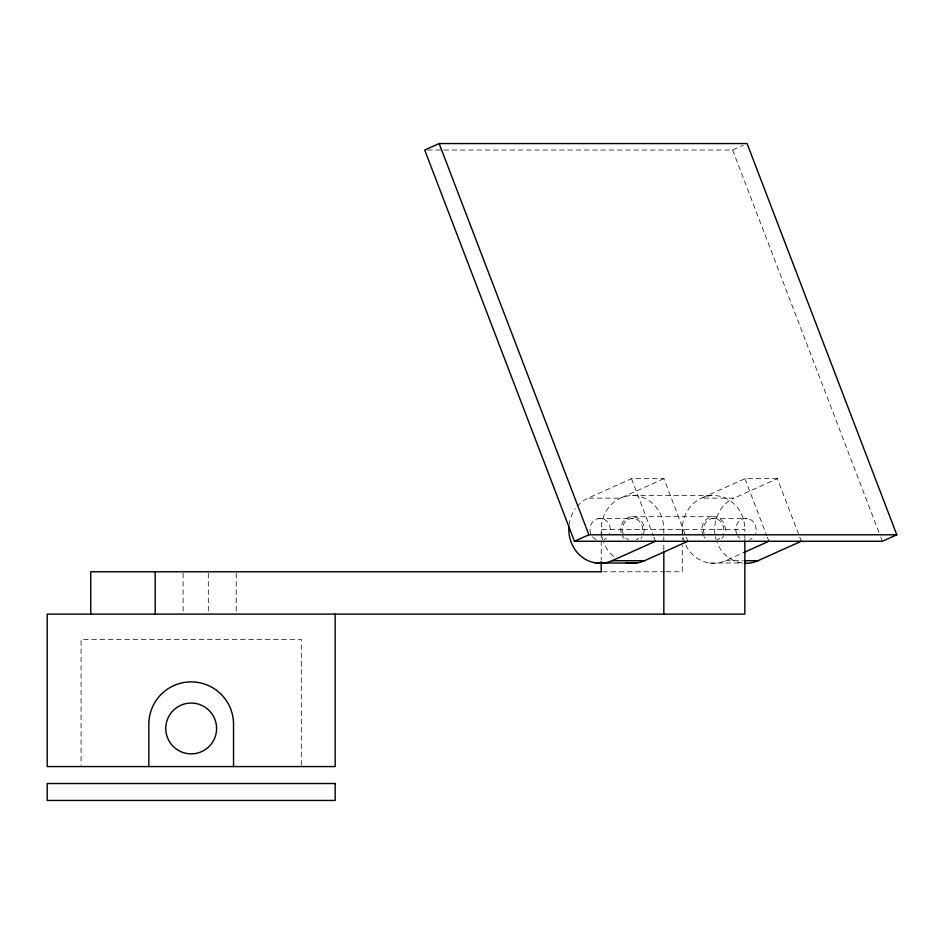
<?xml version="1.0" encoding="UTF-8"?>
<svg xmlns="http://www.w3.org/2000/svg" width="944" height="944" viewBox="0 0 944 944"><rect width="100%" height="100%" fill="white"/><g stroke="black" fill="none" stroke-linecap="round" stroke-linejoin="round"><path stroke-width="0.71" stroke-dasharray="4.72 3.54" d="M443.857 150.025L732.615 150.025L743.129 145.305M577.02 506.539A33.878 31.305 -90 0 1 588.124 498.113L631.501 478.667L663.915 478.667L685.792 535.826M663.915 478.667L620.538 498.113L588.124 498.113M777.36 478.667L744.946 478.667L701.569 498.113L733.984 498.113L777.36 478.667L799.226 535.826M685.781 545.054A33.878 31.305 -90 0 0 725.523 560.712L743.931 552.464M427.656 150.025L442.382 150.025M632.515 495.541L713.546 495.541M632.515 516.71L713.546 516.71M598.779 518.504L633.849 518.504M712.224 518.504L747.282 518.504M744.851 539.638L744.851 529.419L601.222 529.419L601.222 560.087M725.523 560.712L743.199 560.712M709.463 563.002L742.68 563.002M602.697 571.769L664.588 571.769M666.039 571.769L682.252 571.769L682.252 545.479M732.615 150.025L880.245 535.779M880.764 537.148L882.345 541.266M799.745 537.183L801.314 541.266M744.946 478.667L766.823 535.826M767.342 537.183L768.9 541.266M686.312 537.183L687.869 541.266M631.501 478.667L653.378 535.826M653.897 537.183L655.455 541.266M682.252 529.419L682.252 539.638M663.821 549.856L663.821 529.419A33.878 31.305 -90 0 0 630.474 495.612A33.878 31.305 -90 0 0 601.481 533.844M301.289 765.124L301.289 639.536L81.078 639.536L81.078 765.124M236.224 573.22L236.224 612.656M208.305 573.22L208.305 614.119M183.112 573.22L183.112 614.119M682.512 533.844A33.878 31.305 -90 0 1 711.505 495.612A33.878 31.305 -90 0 1 744.851 529.419M684.624 542.387A33.878 31.305 -90 0 1 682.984 536.747M613.458 556.299A33.878 31.305 -90 0 1 603.605 542.387M602.673 539.614A33.878 31.305 -90 0 1 601.953 536.747M621.176 532.711A12.709 11.741 -90 0 1 634.049 516.816A12.709 11.741 -90 0 1 642.687 535.767M642.132 536.699A12.709 11.741 -90 0 1 640.823 538.399M624.22 538.399A12.709 11.741 -90 0 1 622.356 535.767M703.386 535.767A12.709 11.741 -90 0 1 712.012 516.816A12.709 11.741 -90 0 1 724.886 532.711M723.706 535.767A12.709 11.741 -90 0 1 721.841 538.399M705.251 538.399A12.709 11.741 -90 0 1 703.929 536.699M590.708 533.631A11.009 10.172 -90 0 1 600.101 518.409A11.009 10.172 -90 0 1 609.505 533.631M606.296 538.151A11.009 10.172 -90 0 1 603.995 539.59M596.219 539.59A11.009 10.172 -90 0 1 592.03 536.121M623.123 533.631A11.009 10.172 -90 0 1 632.515 518.409A11.009 10.172 -90 0 1 641.92 533.631M638.71 538.151A11.009 10.172 -90 0 1 636.409 539.59M628.621 539.59A11.009 10.172 -90 0 1 626.32 538.151M569.079 524.994A33.878 31.305 -90 0 1 575.274 508.792M736.556 533.631A11.009 10.172 -90 0 1 745.961 518.409A11.009 10.172 -90 0 1 755.353 533.631M752.156 538.151A11.009 10.172 -90 0 1 749.855 539.59M739.766 538.151A11.009 10.172 -90 0 1 737.889 536.121M704.153 533.631A11.009 10.172 -90 0 1 713.546 518.409A11.009 10.172 -90 0 1 722.951 533.631M719.741 538.151A11.009 10.172 -90 0 1 717.44 539.59M741.878 563.002A33.878 31.305 -90 0 1 717.039 542.387M716.107 539.614A33.878 31.305 -90 0 1 715.399 536.747M714.927 533.844A33.878 31.305 -90 0 1 733.984 498.113"/><path stroke-width="1.42" d="M439.161 143.547L424.706 150.025L574.424 541.266L882.345 541.266L896.8 534.788L747.082 143.547L439.161 143.547L588.891 534.788L896.8 534.788M574.424 541.266L588.891 534.788M568.925 526.457A33.878 31.305 -90 0 0 612.078 560.712L655.455 541.266M625.754 562.494A33.878 31.305 -90 0 0 644.492 560.712L687.869 541.266M743.931 552.464L768.9 541.266M744.592 563.261A33.878 31.305 -90 0 0 757.938 560.712L801.314 541.266M612.078 560.712L644.492 560.712M744.674 560.712L757.938 560.712M596.018 563.002L636.598 563.002M601.281 571.769L90.754 571.769L90.754 614.119M744.851 541.101L744.851 614.119L47.2 614.119L47.2 766.575L335.167 766.575L335.167 614.119M663.821 551.32L663.821 614.119M601.222 561.538L601.222 571.769M233.534 766.575L233.534 724.225A42.35 42.35 0 0 0 191.184 681.887A42.35 42.35 0 0 0 148.833 724.225L148.833 766.575M155.194 571.769L155.194 614.119M335.167 783.52L47.2 783.52L47.2 800.453L335.167 800.453L335.167 783.52M178.475 750.468A25.405 25.405 0 0 0 216.589 728.461A25.405 25.405 0 0 0 178.475 706.466A25.405 25.405 0 0 0 178.475 750.468"/></g></svg>
